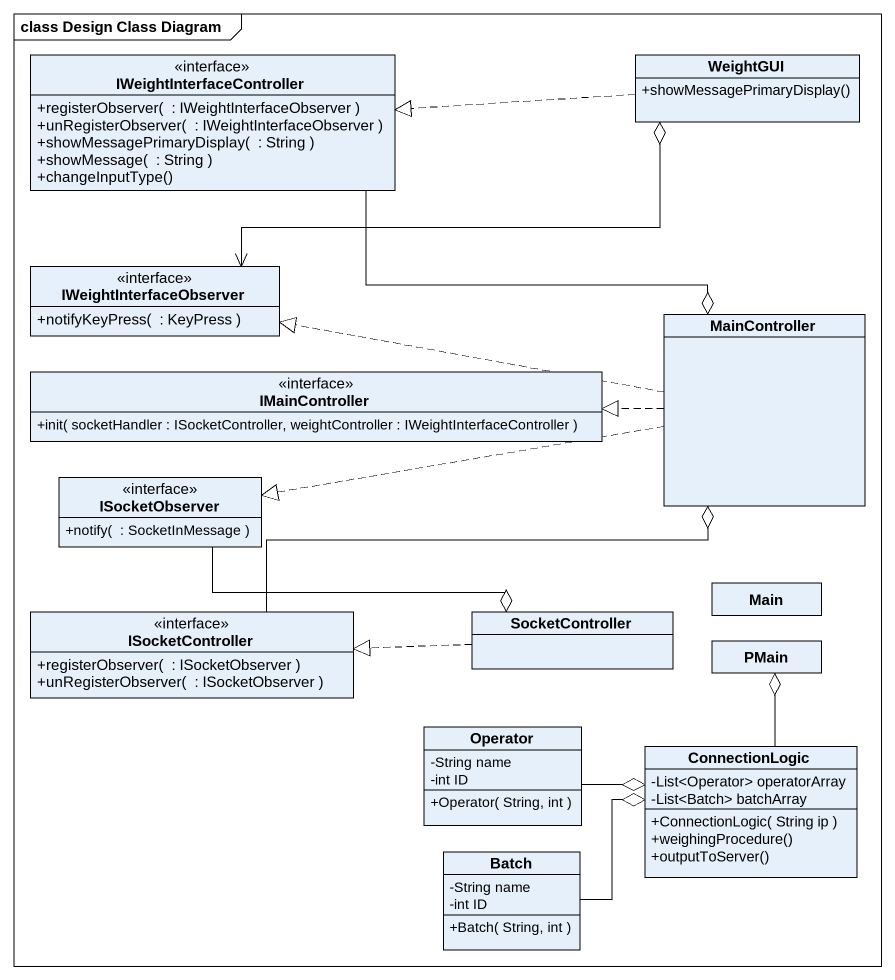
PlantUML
@startuml
mainframe class Design Class Diagram
hide circle
hide empty members
skinparam classAttributeIconSize 0
interface IWeightInterfaceController {
  +registerObserver(  : IWeightInterfaceObserver )
  +unRegisterObserver(  : IWeightInterfaceObserver )
  +showMessagePrimaryDisplay(  : String )
  +showMessage(  : String )
  +changeInputType()
}
class WeightGUI {
  +showMessagePrimaryDisplay()
}
interface IWeightInterfaceObserver {
  +notifyKeyPress(  : KeyPress )
}
class MainController
interface IMainController {
  +init( socketHandler : ISocketController, weightController : IWeightInterfaceController )
}
interface ISocketObserver {
  +notify(  : SocketInMessage )
}
class Main
interface ISocketController {
  +registerObserver(  : ISocketObserver )
  +unRegisterObserver(  : ISocketObserver )
}
class SocketController
class PMain
class Operator {
  -String name
  -int ID
  +Operator( String, int )
}
class ConnectionLogic {
  -List<Operator> operatorArray
  -List<Batch> batchArray
  +ConnectionLogic( String ip )
  +weighingProcedure()
  +outputToServer()
}
class Batch {
  -String name
  -int ID
  +Batch( String, int )
}
WeightGUI .left.|> IWeightInterfaceController
WeightGUI o-left-> IWeightInterfaceObserver
MainController o-left- IWeightInterfaceController
MainController .left.|> IWeightInterfaceObserver
MainController .left.|> IMainController
MainController .left.|> ISocketObserver
MainController o-left- ISocketController
SocketController o-left- ISocketObserver
SocketController .left.|> ISocketController
PMain o-- ConnectionLogic
ConnectionLogic o-left- Operator
ConnectionLogic o-left- Batch
@enduml
